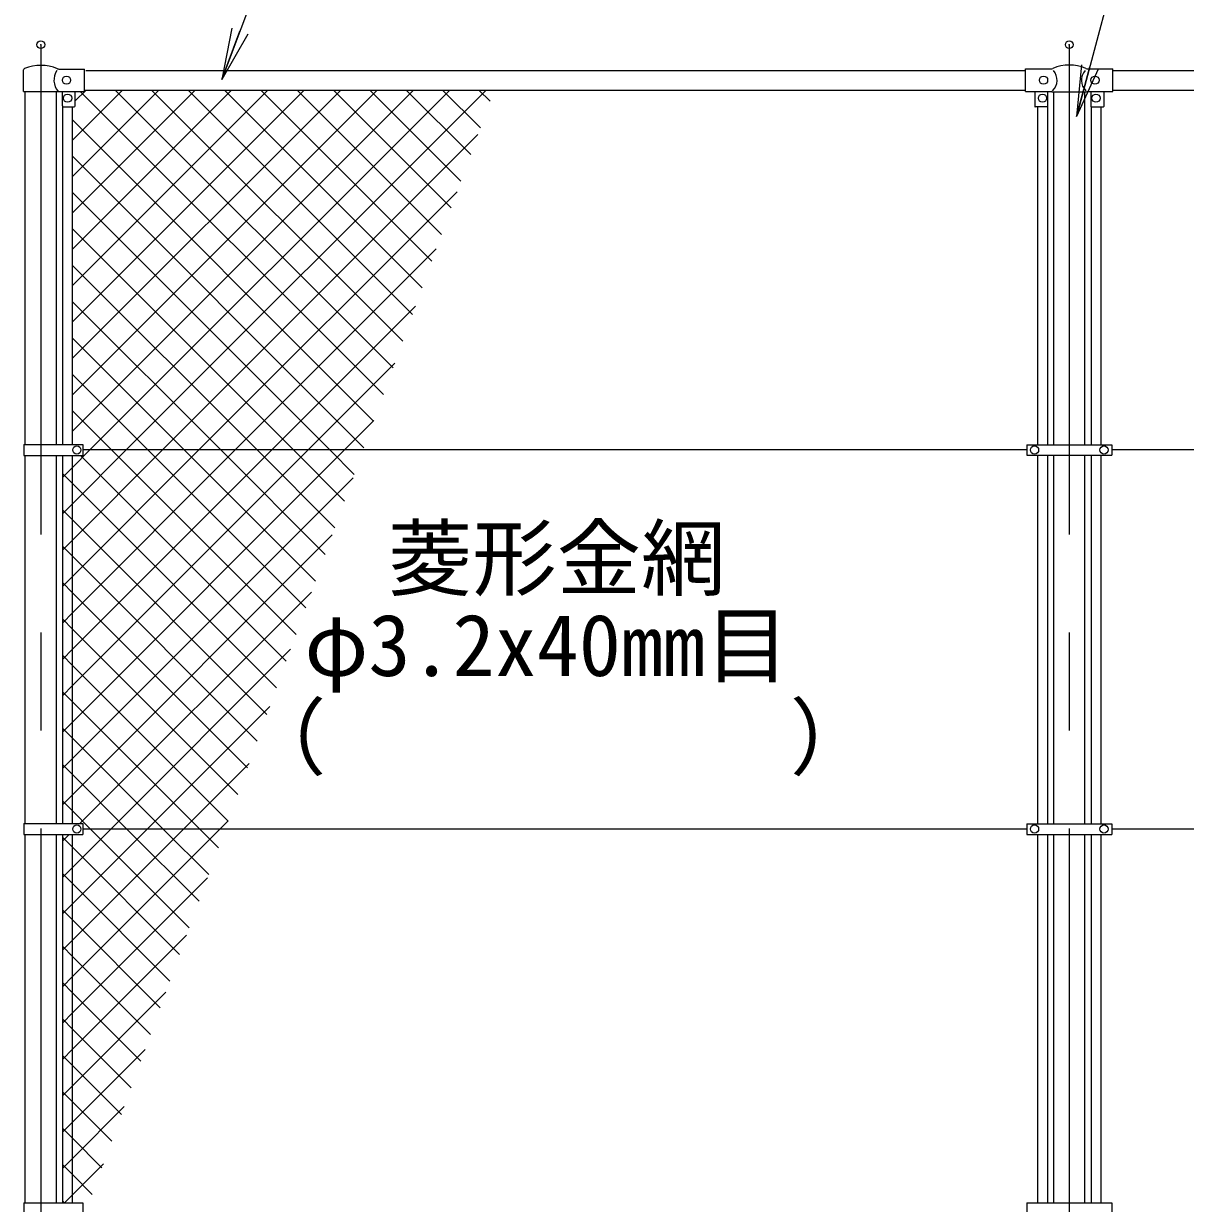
# Model space of a CAD drawing. Units: millimetres, scale not verified. Extents: x -10499 to 10501, y -7424 to 7426.
# Drawn here: x -7777 to -5517, y 3073 to 5367 of the extents above; entities that cross this region are included whole.
import ezdxf
from ezdxf.enums import TextEntityAlignment as Align

# ---------------------------------------------------------------- set-up
doc = ezdxf.new("R2010")
doc.units = ezdxf.units.MM
doc.header["$LTSCALE"] = 30
doc.header["$PDMODE"] = 32
doc.header["$PDSIZE"] = 15
doc.linetypes.add('USER1', pattern=[50.8, 31.75, -6.35, 6.35, -6.35])
for name, color, linetype, lineweight in [('0-1_D-STR1', 1, 'Continuous', 25), ('0-4_D-BMK', 2, 'USER1', 13), ('0-5_D-STR3', 3, 'Continuous', 13), ('0-C_D-STR-TXT', 7, 'Continuous', 13), ('0-D_D-STR2', 7, 'Continuous', 13)]:
    doc.layers.add(name, color=color, linetype=linetype, lineweight=lineweight)
doc.layers.add('0-7_0', color=7, linetype='Continuous')
doc.layers.add('0-8_Defpoints', color=8, linetype='Continuous')
doc.styles.add('ＭＳ ゴシック', font='')
doc.styles.get('ＭＳ ゴシック').set_extended_font_data('MS Gothic')

# ---------------------------------------------------------------- blocks, each defined once
blk = doc.blocks.new('_Open')
at = {"layer": '0-7_0'}
blk.add_line((-30, 5), (0, 0), dxfattribs=at)
blk.add_lwpolyline([(-30, -5), (0, 0), (-30, 0)], dxfattribs=at)

msp = doc.modelspace()

# ---------------------------------------------------------------- linework, layer by layer
at = {"layer": '0-1_D-STR1'}
for p, q in [((-7655.67, 5275.57), (-5828.17, 5275.57)), ((-5658.17, 5275.57), (-4743.17, 5275.57)), ((-7773.42, 4548.07), (-7773.42, 5234.37)), ((-7712.92, 4548.07), (-7712.92, 5234.37)), ((-7658.17, 5237.47), (-5828.17, 5237.47)), ((-5773.42, 4547.87), (-5773.42, 5234.07)), ((-5712.92, 4547.87), (-5712.92, 5234.07)), ((-5658.17, 5237.47), (-4743.17, 5237.47)), ((-7773.42, 3811.07), (-7773.42, 4527.07)), ((-7712.92, 3811.07), (-7712.92, 4527.07)), ((-5773.42, 3810.87), (-5773.42, 4527.27)), ((-5712.92, 3810.87), (-5712.92, 4527.27)), ((-7773.42, 3074.07), (-7773.42, 3790.07)), ((-7712.92, 3074.07), (-7712.92, 3790.07)), ((-5773.42, 3073.87), (-5773.42, 3790.27)), ((-5712.92, 3073.87), (-5712.92, 3790.27))]:
    msp.add_line(p, q, dxfattribs=at)
at = {"layer": '0-4_D-BMK'}
for p, q in [((-7743.17, 5325.57), (-7743.17, -4594.43)), ((-5743.17, 5325.57), (-5743.17, -4594.43))]:
    msp.add_line(p, q, dxfattribs=at)
at = {"layer": '0-5_D-STR3'}
for p, q in [((-7776.67, 5234.37), (-7776.67, 5276.45)), ((-7708.2, 5278.27), (-7658.17, 5278.27)), ((-7658.17, 5234.87), (-7658.17, 5278.27)), ((-5828.17, 5278.57), (-5778.95, 5278.57)), ((-5828.17, 5234.57), (-5828.17, 5278.57)), ((-5707.4, 5278.57), (-5658.17, 5278.57)), ((-5658.17, 5234.57), (-5658.17, 5278.57)), ((-7776.67, 5234.37), (-7709.67, 5234.37)), ((-7709.67, 5234.37), (-7708.17, 5234.87)), ((-7708.17, 5234.87), (-7658.17, 5234.87)), ((-7701.17, 5206.87), (-7701.17, 5234.87)), ((-7676.17, 5206.87), (-7676.17, 5234.87)), ((-5828.17, 5234.57), (-5777.97, 5234.57)), ((-5810.17, 5234.57), (-5810.17, 5205.57)), ((-5785.17, 5234.57), (-5785.17, 5205.57)), ((-5776.97, 5234.07), (-5777.97, 5234.57)), ((-5776.97, 5234.07), (-5709.37, 5234.07)), ((-5709.37, 5234.07), (-5708.37, 5234.57)), ((-5708.37, 5234.57), (-5658.17, 5234.57)), ((-5701.17, 5234.57), (-5701.17, 5205.57)), ((-5676.17, 5234.57), (-5676.17, 5205.57)), ((-7700.67, 4548.07), (-7700.67, 5205.54)), ((-7699.17, 5204.87), (-7678.17, 5204.87)), ((-7681.67, 4548.07), (-7681.67, 5204.87)), ((-5786.17, 5204.57), (-5809.17, 5204.57)), ((-5804.67, 5204.57), (-5804.67, 4547.87)), ((-5785.67, 5204.7), (-5785.67, 4547.87)), ((-5700.67, 5204.7), (-5700.67, 4547.87)), ((-5700.17, 5204.57), (-5677.17, 5204.57)), ((-5681.67, 5204.57), (-5681.67, 4547.87)), ((-7775.97, 4548.07), (-7775.97, 4527.07)), ((-7775.97, 4548.07), (-7661.17, 4548.07)), ((-7661.17, 4548.07), (-7661.17, 4527.07)), ((-5825.67, 4547.87), (-5660.67, 4547.87)), ((-5825.67, 4547.87), (-5825.67, 4527.27)), ((-5660.67, 4547.87), (-5660.67, 4527.27)), ((-7775.97, 4527.07), (-7661.17, 4527.07)), ((-7700.67, 3811.07), (-7700.67, 4527.07)), ((-7681.67, 3811.07), (-7681.67, 4527.07)), ((-5825.67, 4537.57), (-7661.17, 4537.57)), ((-5825.67, 4527.27), (-5660.67, 4527.27)), ((-5804.67, 4527.27), (-5804.67, 3810.87)), ((-5785.67, 4527.27), (-5785.67, 3810.87)), ((-5700.67, 4527.27), (-5700.67, 3810.87)), ((-5681.67, 4527.27), (-5681.67, 3810.87)), ((-4743.17, 4537.57), (-5660.67, 4537.57)), ((-7775.97, 3811.07), (-7775.97, 3790.07)), ((-7775.97, 3811.07), (-7661.17, 3811.07)), ((-7661.17, 3811.07), (-7661.17, 3790.07)), ((-5825.67, 3810.87), (-5660.67, 3810.87)), ((-5825.67, 3810.87), (-5825.67, 3790.27)), ((-5660.67, 3810.87), (-5660.67, 3790.27)), ((-7775.97, 3790.07), (-7661.17, 3790.07)), ((-7700.67, 3074.07), (-7700.67, 3790.07)), ((-7681.67, 3074.07), (-7681.67, 3790.07)), ((-5825.67, 3800.57), (-7661.17, 3800.57)), ((-5825.67, 3790.27), (-5660.67, 3790.27)), ((-5804.67, 3790.27), (-5804.67, 3073.87)), ((-5785.67, 3790.27), (-5785.67, 3073.87)), ((-5700.67, 3790.27), (-5700.67, 3073.87)), ((-5681.67, 3790.27), (-5681.67, 3073.87)), ((-4743.17, 3800.57), (-5660.67, 3800.57)), ((-7775.97, 3074.07), (-7775.97, 3053.07)), ((-7775.97, 3074.07), (-7661.17, 3074.07)), ((-7661.17, 3074.07), (-7661.17, 3053.07)), ((-5825.67, 3073.87), (-5660.67, 3073.87)), ((-5825.67, 3073.87), (-5825.67, 3053.27)), ((-5660.67, 3073.87), (-5660.67, 3053.27))]:
    msp.add_line(p, q, dxfattribs=at)
for centre in [(-7693.17, 5256.57), (-5793.17, 5256.57), (-5693.17, 5256.57), (-7691.17, 5221.57), (-5795.17, 5221.57), (-5691.17, 5221.57), (-7673.17, 4537.57), (-5810.67, 4537.57), (-5675.67, 4537.57), (-7673.17, 3800.57), (-5810.67, 3800.57), (-5675.67, 3800.57)]:
    msp.add_circle(centre, 8, dxfattribs=at)
for centre, radius, start, end in [((-7773.67, 5276.45), 3, 116.57497, 180), ((-7743.22, 5202.53), 82.93, 67.08235, 112.54718), ((-7708.2, 5284.27), 6, 242.98608, 270), ((-5778.95, 5286.57), 8, 270, 296.9114), ((-5743.17, 5203.11), 82.82, 67.15338, 112.84662), ((-5707.4, 5286.57), 8, 243.0886, 270), ((-7684.07, 5256.57), 33.56, 145.68676, 221.15827), ((-5795.56, 5256.57), 28.8, 314.1684, 41.01552), ((-5690.79, 5256.57), 28.8, 138.98448, 225.8316), ((-7699.17, 5206.87), 2, 180, 270), ((-7678.17, 5206.87), 2, 270, 0), ((-5809.17, 5205.57), 1, 180, 270), ((-5786.17, 5205.57), 1, 270, 0), ((-5700.17, 5205.57), 1, 180, 270), ((-5677.17, 5205.57), 1, 270, 0)]:
    msp.add_arc(centre, radius, start, end, dxfattribs=at)
at = {"layer": '0-8_Defpoints'}
for p in [(-7743.17, 5325.57), (-5743.17, 5325.57)]:
    msp.add_point(p, dxfattribs=at)
at = {"layer": '0-C_D-STR-TXT'}
for points in [[(-5922.41, 5555.69), (-7279.63, 5555.69), (-7390.38, 5260.04)], [(-4293.94, 5555.69), (-5630.64, 5555.69), (-5728.56, 5187.73)]]:
    msp.add_lwpolyline(points, dxfattribs=at)
at = {"layer": '0-D_D-STR2'}
for p, q in [((-7681.67, 5140.06), (-7584.27, 5237.47)), ((-7681.67, 5069.35), (-7513.56, 5237.47)), ((-7681.67, 4998.64), (-7442.85, 5237.47)), ((-7681.67, 4927.93), (-7372.14, 5237.47)), ((-7681.67, 4857.22), (-7301.43, 5237.47)), ((-7681.67, 4786.51), (-7230.72, 5237.47)), ((-7681.67, 4715.8), (-7160.01, 5237.47)), ((-7681.67, 4645.09), (-7089.3, 5237.47)), ((-7681.67, 4574.38), (-7018.58, 5237.47)), ((-7676.17, 5216.27), (-7654.98, 5237.47)), ((-7077.04, 4645.47), (-7666.43, 5234.87)), ((-7647.77, 4537.57), (-6947.87, 5237.47)), ((-7058.17, 4697.32), (-7598.32, 5237.47)), ((-7577.06, 4537.57), (-6877.16, 5237.47)), ((-7039.3, 4749.16), (-7527.61, 5237.47)), ((-7020.44, 4801), (-7456.9, 5237.47)), ((-7001.57, 4852.84), (-7386.19, 5237.47)), ((-6982.7, 4904.68), (-7315.48, 5237.47)), ((-6963.83, 4956.53), (-7244.77, 5237.47)), ((-6944.96, 5008.37), (-7174.06, 5237.47)), ((-6926.09, 5060.21), (-7103.35, 5237.47)), ((-6907.22, 5112.05), (-7032.64, 5237.47)), ((-6888.35, 5163.89), (-6961.93, 5237.47)), ((-6869.48, 5215.73), (-6891.22, 5237.47)), ((-7095.91, 4593.63), (-7681.67, 5179.4)), ((-7506.35, 4537.57), (-6893.12, 5150.8)), ((-7114.78, 4541.79), (-7681.67, 5108.69)), ((-7181.27, 4537.57), (-7681.67, 5037.98)), ((-7435.64, 4537.57), (-6933.58, 5039.63)), ((-7251.98, 4537.57), (-7681.67, 4967.26)), ((-7364.93, 4537.57), (-6974.05, 4928.45)), ((-7322.69, 4537.57), (-7681.67, 4896.55)), ((-7393.4, 4537.57), (-7681.67, 4825.84)), ((-7294.22, 4537.57), (-7014.51, 4817.28)), ((-7464.11, 4537.57), (-7681.67, 4755.13)), ((-7223.51, 4537.57), (-7054.98, 4706.1)), ((-7534.82, 4537.57), (-7681.67, 4684.42)), ((-7605.53, 4537.57), (-7681.67, 4613.71)), ((-7152.8, 4537.57), (-7095.44, 4594.93)), ((-7681.67, 4503.67), (-7647.77, 4537.57)), ((-7681.67, 4432.95), (-7577.06, 4537.57)), ((-7681.67, 4362.24), (-7506.35, 4537.57)), ((-7681.67, 4291.53), (-7435.64, 4537.57)), ((-7681.67, 4220.82), (-7364.93, 4537.57)), ((-7681.67, 4150.11), (-7294.22, 4537.57)), ((-7681.67, 4079.4), (-7223.51, 4537.57)), ((-7681.67, 4008.69), (-7152.8, 4537.57)), ((-7265.73, 4127.06), (-7665.74, 4527.07)), ((-7246.86, 4178.9), (-7605.53, 4537.57)), ((-7227.99, 4230.74), (-7534.82, 4537.57)), ((-7209.12, 4282.58), (-7464.11, 4537.57)), ((-7190.26, 4334.42), (-7393.4, 4537.57)), ((-7171.39, 4386.27), (-7322.69, 4537.57)), ((-7152.52, 4438.11), (-7251.98, 4537.57)), ((-7133.65, 4489.95), (-7181.27, 4537.57)), ((-7700.67, 4484.67), (-7681.67, 4503.67)), ((-7681.67, 4472.29), (-7700.67, 4491.29)), ((-7681.67, 3937.98), (-7135.9, 4483.75)), ((-7284.6, 4075.21), (-7681.67, 4472.29)), ((-7700.67, 4413.95), (-7681.67, 4432.95)), ((-7681.67, 4401.58), (-7700.67, 4420.58)), ((-7303.47, 4023.37), (-7681.67, 4401.58)), ((-7700.67, 4343.24), (-7681.67, 4362.24)), ((-7681.67, 3867.27), (-7176.37, 4372.57)), ((-7681.67, 4330.87), (-7700.67, 4349.87)), ((-7322.34, 3971.53), (-7681.67, 4330.87)), ((-7700.67, 4272.53), (-7681.67, 4291.53)), ((-7681.67, 4260.16), (-7700.67, 4279.16)), ((-7341.21, 3919.69), (-7681.67, 4260.16)), ((-7667.17, 3811.07), (-7216.83, 4261.4)), ((-7700.67, 4201.82), (-7681.67, 4220.82)), ((-7681.67, 4189.45), (-7700.67, 4208.45)), ((-7360.08, 3867.85), (-7681.67, 4189.45)), ((-7700.67, 4131.11), (-7681.67, 4150.11)), ((-7681.67, 4118.74), (-7700.67, 4137.74)), ((-7606.96, 3800.57), (-7257.3, 4150.22)), ((-7378.94, 3816.01), (-7681.67, 4118.74)), ((-7700.67, 4060.4), (-7681.67, 4079.4)), ((-7681.67, 4048.03), (-7700.67, 4067.03)), ((-7434.22, 3800.57), (-7681.67, 4048.03)), ((-7536.25, 3800.57), (-7297.76, 4039.05)), ((-7700.67, 3989.69), (-7681.67, 4008.69)), ((-7681.67, 3977.31), (-7700.67, 3996.31)), ((-7504.93, 3800.57), (-7681.67, 3977.31)), ((-7700.67, 3918.98), (-7681.67, 3937.98)), ((-7681.67, 3906.6), (-7700.67, 3925.6)), ((-7465.54, 3800.57), (-7338.23, 3927.87)), ((-7575.64, 3800.57), (-7681.67, 3906.6)), ((-7700.67, 3848.27), (-7681.67, 3867.27)), ((-7681.67, 3835.89), (-7700.67, 3854.89)), ((-7646.35, 3800.57), (-7681.67, 3835.89)), ((-7394.82, 3800.57), (-7378.69, 3816.7)), ((-7700.67, 3777.56), (-7688.17, 3790.07)), ((-7681.67, 3725.85), (-7606.96, 3800.57)), ((-7681.67, 3655.14), (-7536.25, 3800.57)), ((-7681.67, 3584.43), (-7465.54, 3800.57)), ((-7681.67, 3513.72), (-7394.82, 3800.57)), ((-7454.42, 3608.64), (-7646.35, 3800.57)), ((-7435.55, 3660.48), (-7575.64, 3800.57)), ((-7416.68, 3712.32), (-7504.93, 3800.57)), ((-7397.81, 3764.16), (-7434.22, 3800.57)), ((-7681.67, 3765.18), (-7700.67, 3784.18)), ((-7473.29, 3556.8), (-7681.67, 3765.18)), ((-7700.67, 3706.85), (-7681.67, 3725.85)), ((-7681.67, 3694.47), (-7700.67, 3713.47)), ((-7681.67, 3443.01), (-7419.16, 3705.52)), ((-7492.16, 3504.95), (-7681.67, 3694.47)), ((-7700.67, 3636.14), (-7681.67, 3655.14)), ((-7681.67, 3623.76), (-7700.67, 3642.76)), ((-7511.03, 3453.11), (-7681.67, 3623.76)), ((-7700.67, 3565.43), (-7681.67, 3584.43)), ((-7681.67, 3372.29), (-7459.62, 3594.35)), ((-7681.67, 3553.05), (-7700.67, 3572.05)), ((-7529.89, 3401.27), (-7681.67, 3553.05)), ((-7700.67, 3494.72), (-7681.67, 3513.72)), ((-7681.67, 3482.34), (-7700.67, 3501.34)), ((-7681.67, 3301.58), (-7500.08, 3483.17)), ((-7548.76, 3349.43), (-7681.67, 3482.34)), ((-7700.67, 3424.01), (-7681.67, 3443.01)), ((-7681.67, 3411.63), (-7700.67, 3430.63)), ((-7567.63, 3297.59), (-7681.67, 3411.63)), ((-7700.67, 3353.29), (-7681.67, 3372.29)), ((-7681.67, 3340.92), (-7700.67, 3359.92)), ((-7681.67, 3230.87), (-7540.55, 3372)), ((-7586.5, 3245.75), (-7681.67, 3340.92)), ((-7700.67, 3282.58), (-7681.67, 3301.58)), ((-7681.67, 3270.21), (-7700.67, 3289.21)), ((-7605.37, 3193.9), (-7681.67, 3270.21)), ((-7681.67, 3160.16), (-7581.01, 3260.82)), ((-7700.67, 3211.87), (-7681.67, 3230.87)), ((-7681.67, 3199.5), (-7700.67, 3218.5)), ((-7624.24, 3142.06), (-7681.67, 3199.5)), ((-7700.67, 3141.16), (-7681.67, 3160.16)), ((-7681.67, 3128.79), (-7700.67, 3147.79)), ((-7643.11, 3090.22), (-7681.67, 3128.79)), ((-7697.67, 3074.07), (-7700.67, 3077.08))]:
    msp.add_line(p, q, dxfattribs=at)
msp.add_lwpolyline([(-7697.06, 3074.07), (-7681.67, 3089.45), (-7621.48, 3149.65)], dxfattribs=at)

# ---------------------------------------------------------------- block references
at = {"layer": '0-C_D-STR-TXT', "xscale": 3.333333, "yscale": 3.333333}
for p, rotation in [((-7391.08, 5258.17), 249.46512), ((-5729.07, 5185.8), 255.0989)]:
    msp.add_blockref('_Open', p, dxfattribs=dict(at, rotation=rotation))

# ---------------------------------------------------------------- texts
at = {"layer": '0-C_D-STR-TXT', "style": 'ＭＳ ゴシック'}
for s, p in [('菱形金網', (-7068.05, 4231.06)), ('φ3.2x40mm目', (-7230.48, 4062.09)), ('（\u3000\u3000   \u3000\u3000）', (-7352.31, 3882.96))]:
    msp.add_text(s, height=120.3, dxfattribs=at).set_placement(p, align=Align.BOTTOM_LEFT)

doc.saveas('drawing.dxf')
